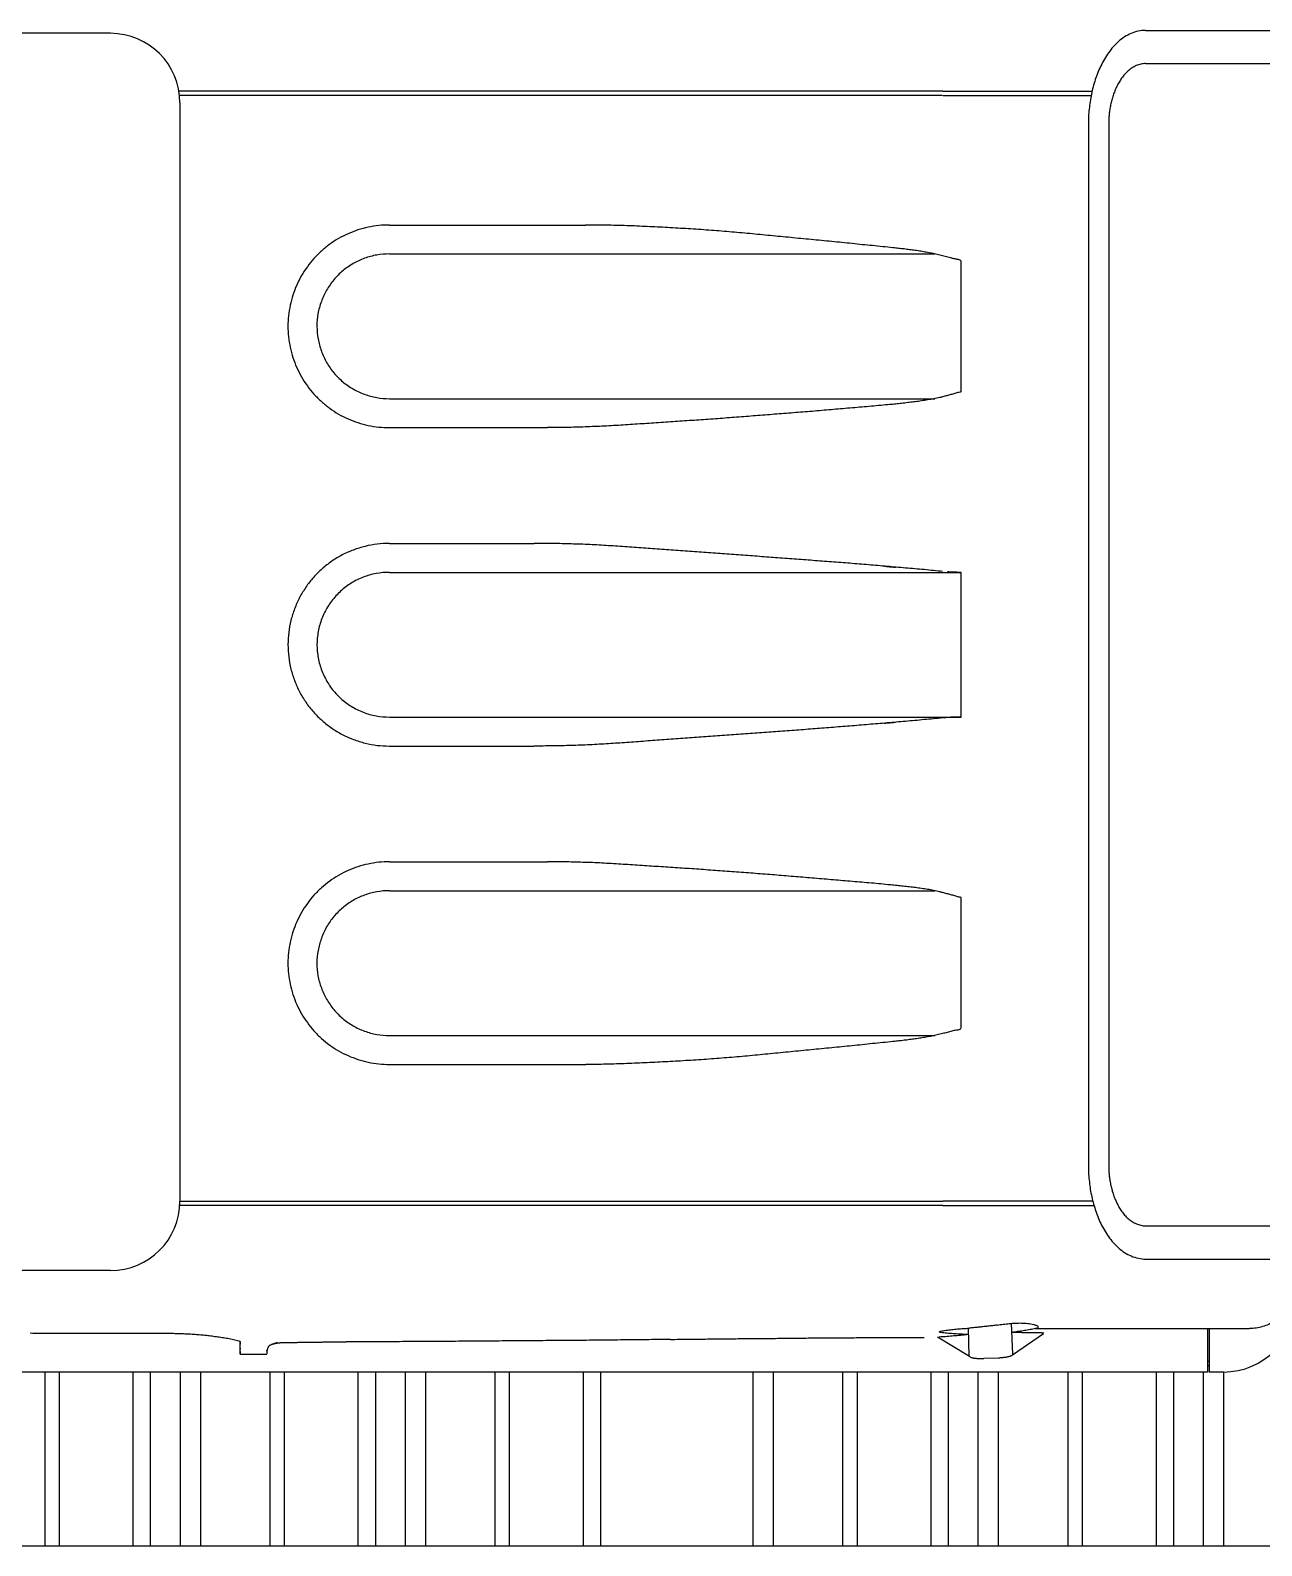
# Model space of a CAD drawing. Extents: x -121210 to 57230, y 84783 to 157800.
# Drawn here: x -101124 to -100210, y 145737 to 146862 of the extents above; entities that cross this region are included whole.
import ezdxf

# ---------------------------------------------------------------- set-up
doc = ezdxf.new("R2010")
doc.units = 0
doc.header["$MEASUREMENT"] = 0
doc.layers.get('0').update_dxf_attribs({"linetype": 'CONTINUOUS'})

# ---------------------------------------------------------------- blocks, each defined once
blk = doc.blocks.new('A$C09AE4EDA')
for p, q in [((4245, 1123.4), (3761.4, 1123.4)), ((5013.6, 1125.6), (5110.3, 1125.6)), ((5013.6, 1100.9), (5110.3, 1100.9)), ((4296.6, 1071.8), (4296.6, 255.9)), ((4971.1, 1055.8), (4971.1, 282.8)), ((4986.2, 1055.8), (4986.2, 282.8)), ((4868.8, 956.6), (4862.9, 958.2)), ((5013.6, 237.6), (5110.3, 237.6)), ((4245, 204.3), (3761.4, 204.3)), ((5013.6, 212.9), (5110.3, 212.9)), ((4882.7, 141), (4882, 161.5)), ((4914.9, 142.2), (4914.1, 165.2)), ((4914.7, 141.7), (4937.8, 157.7)), ((5059.6, 161.3), (5059.6, 129)), ((5060.7, 161.3), (5060.7, 129)), ((4882.9, 140.6), (4859, 154.8)), ((4904.3, 139.4), (4893.5, 139)), ((5060.7, 136.8), (5059.6, 136.8)), ((5059.6, 129), (3528.7, 129)), ((4196.2, 129), (4196.2, 0)), ((4207, 129), (4207, 0)), ((4261.7, 129), (4261.7, 0)), ((4274.6, 129), (4274.6, 0)), ((4296.7, 129), (4296.7, 0)), ((4311.8, 129), (4311.8, 0)), ((4363.3, 129), (4363.3, 0)), ((4374.1, 129), (4374.1, 0)), ((4428.8, 129), (4428.8, 0)), ((4441.7, 129), (4441.7, 0)), ((4463.8, 129), (4463.8, 0)), ((4478.9, 129), (4478.9, 0)), ((4530.4, 129), (4530.4, 0)), ((4541.1, 129), (4541.1, 0)), ((4595.9, 129), (4595.9, 0)), ((4608.8, 129), (4608.8, 0)), ((4721.9, 129), (4721.9, 0)), ((4737, 129), (4737, 0)), ((4788.6, 129), (4788.6, 0)), ((4799.3, 129), (4799.3, 0)), ((4854.1, 129), (4854.1, 0)), ((4867, 129), (4867, 0)), ((4889.1, 129), (4889.1, 0)), ((4904.2, 129), (4904.2, 0)), ((4955.8, 129), (4955.8, 0)), ((4966.5, 129), (4966.5, 0)), ((5021.3, 129), (5021.3, 0)), ((5034.2, 129), (5034.2, 0)), ((5056.3, 129), (5056.3, 0)), ((5060.7, 133.5), (5059.6, 133.5)), ((5071.4, 129), (5060.7, 129)), ((5071.4, 129), (5071.4, 0)), ((3128.1, 0), (6207.8, 0))]:
    blk.add_line(p, q)
for points in [[(5013.6, 1125.6, 0.053287), (5008.1, 1125.1, 0.049096), (5002.8, 1123.3, 0.042751), (4997.9, 1120.7, 0.036254), (4993.5, 1117.3, 0.03048), (4989.5, 1113.3, 0.025969), (4986.1, 1109, 0.022385), (4983, 1104.3, 0.019671), (4980.4, 1099.3, 0.017609), (4978.1, 1094.2, 0.015989), (4976.2, 1089, 0.014783), (4974.6, 1083.6, 0.013855), (4973.3, 1078.1, 0.013169), (4972.4, 1072.6, 0.012684), (4971.7, 1067.1, 0.012373), (4971.2, 1061.5, 0.012221), (4971.1, 1055.9)], [(5013.6, 1100.9, 0.053285), (5010.1, 1100.5, 0.048978), (5006.6, 1099.4, 0.042768), (5003.5, 1097.7, 0.036178), (5000.6, 1095.5, 0.030508), (4998.1, 1093, 0.025991), (4995.8, 1090.2, 0.022333), (4993.9, 1087.1, 0.019692), (4992.2, 1084, 0.017625), (4990.7, 1080.6, 0.015999), (4989.5, 1077.3, 0.014793), (4988.4, 1073.8, 0.013862), (4987.6, 1070.3, 0.013174), (4987, 1066.7, 0.012687), (4986.5, 1063.1, 0.012375), (4986.3, 1059.5, 0.012269), (4986.2, 1055.9)], [(4863, 1080.4, 0.000707), (4849.5, 1080.4, 0.000707), (4836, 1080.4, 0.000707), (4822.5, 1080.4, 0.000706), (4809, 1080.4, 0.000706), (4795.5, 1080.4, 0.000706), (4782, 1080.4, 0.000706), (4768.5, 1080.4, 0.000705), (4755, 1080.4, 0.000705), (4741.5, 1080.4, 0.000705), (4728, 1080.4, 0.000705), (4714.5, 1080.4, 0.000704), (4701, 1080.4, 0.000704), (4687.5, 1080.4, 0.000704), (4674, 1080.4, 0.000703), (4660.5, 1080.4, 0.000703), (4646.9, 1080.4, 0.000702), (4633.4, 1080.4, 0.000702), (4619.9, 1080.4, 0.000702), (4606.4, 1080.4, 0.000701), (4592.9, 1080.4, 0.000701), (4579.4, 1080.4, 0.000701), (4565.9, 1080.4, 0.0007), (4552.4, 1080.4, 0.0007), (4538.9, 1080.4, 0.000699), (4525.4, 1080.4, 0.000699), (4511.9, 1080.4, 0.000698), (4498.4, 1080.4, 0.000698), (4484.9, 1080.4, 0.000697), (4471.4, 1080.4, 0.000697), (4457.9, 1080.4, 0.000696), (4444.4, 1080.4, 0.000696), (4430.9, 1080.4, 0.000695), (4417.4, 1080.4, 0.000695), (4403.9, 1080.4, 0.000694), (4390.4, 1080.4, 0.000694), (4376.9, 1080.4, 0.000693), (4363.4, 1080.4, 0.000692), (4349.9, 1080.4, 0.000692), (4336.4, 1080.4, 0.000691), (4322.9, 1080.4, 0.000691), (4309.4, 1080.4, 0.00069), (4295.9, 1080.4)], [(4862.9, 1077.2, 0.000707), (4849.4, 1077.2, 0.000707), (4835.9, 1077.2, 0.000706), (4822.4, 1077.2, 0.000706), (4809, 1077.2, 0.000706), (4795.5, 1077.2, 0.000706), (4782, 1077.2, 0.000705), (4768.5, 1077.2, 0.000705), (4755, 1077.2, 0.000705), (4741.5, 1077.2, 0.000705), (4728, 1077.2, 0.000704), (4714.5, 1077.2, 0.000704), (4701, 1077.2, 0.000704), (4687.5, 1077.2, 0.000703), (4674.1, 1077.2, 0.000703), (4660.6, 1077.2, 0.000703), (4647.1, 1077.2, 0.000702), (4633.6, 1077.2, 0.000702), (4620.1, 1077.2, 0.000702), (4606.6, 1077.2, 0.000701), (4593.1, 1077.2, 0.000701), (4579.6, 1077.2, 0.0007), (4566.1, 1077.2, 0.0007), (4552.6, 1077.2, 0.000699), (4539.1, 1077.2, 0.000699), (4525.7, 1077.2, 0.000699), (4512.2, 1077.2, 0.000698), (4498.7, 1077.2, 0.000698), (4485.2, 1077.2, 0.000697), (4471.7, 1077.2, 0.000697), (4458.2, 1077.2, 0.000696), (4444.7, 1077.2, 0.000696), (4431.2, 1077.2, 0.000695), (4417.7, 1077.2, 0.000694), (4404.2, 1077.2, 0.000694), (4390.8, 1077.2, 0.000693), (4377.3, 1077.2, 0.000693), (4363.8, 1077.2, 0.000692), (4350.3, 1077.2, 0.000692), (4336.8, 1077.2, 0.000691), (4323.3, 1077.2, 0.00069), (4309.8, 1077.2, 0.00069), (4296.3, 1077.2)], [(4863, 1080.4, -0.000415), (4870.9, 1080.4, -0.000415), (4878.8, 1080.4, -0.000415), (4886.7, 1080.4, -0.000415), (4894.7, 1080.4, -0.000415), (4902.6, 1080.4, -0.000415), (4910.5, 1080.4, -0.000415), (4918.4, 1080.4, -0.000415), (4926.3, 1080.4, -0.000415), (4934.2, 1080.4, -0.000415), (4942.2, 1080.4, -0.000415), (4950.1, 1080.4, -0.000415), (4958, 1080.4, -0.000415), (4965.9, 1080.4, -0.000415), (4973.8, 1080.4)], [(4863.2, 1077.2, -0.000412), (4871, 1077.2, -0.000412), (4878.9, 1077.2, -0.000412), (4886.7, 1077.2, -0.000412), (4894.6, 1077.2, -0.000412), (4902.4, 1077.2, -0.000412), (4910.3, 1077.2, -0.000412), (4918.2, 1077.2, -0.000412), (4926, 1077.2, -0.000412), (4933.9, 1077.2, -0.000412), (4941.7, 1077.2, -0.000412), (4949.6, 1077.2, -0.000412), (4957.4, 1077.2, -0.000412), (4965.3, 1077.2, -0.000412), (4973.1, 1077.2)], [(4452.1, 981, 0.026153), (4444.2, 980.6, 0.026317), (4436.4, 979.4, 0.026315), (4428.8, 977.4, 0.02595), (4421.5, 974.5, 0.026255), (4414.4, 971, 0.026224), (4407.8, 966.7, 0.025983), (4401.7, 961.7, 0.026076), (4396.1, 956.1, 0.026382), (4391.2, 950, 0.026182), (4386.9, 943.4, 0.02616), (4383.3, 936.4, 0.026356), (4380.5, 929, 0.026166), (4378.5, 921.4, 0.025948), (4377.2, 913.6, 0.026253), (4376.8, 905.8, 0.026504), (4377.2, 897.9, 0.025857), (4378.5, 890.2, 0.025965), (4380.5, 882.5, 0.026193), (4383.3, 875.2, 0.026374), (4386.9, 868.2, 0.026132), (4391.2, 861.5, 0.02639), (4396.1, 855.4, 0.026059), (4401.7, 849.9, 0.026), (4407.8, 844.9, 0.026244), (4414.4, 840.6, 0.026234), (4421.5, 837, 0.025962), (4428.8, 834.2, 0.026366), (4436.4, 832.2, 0.026261), (4444.2, 830.9, 0.026167), (4452.1, 830.5)], [(4452.1, 981, -0.000853), (4468.3, 981, -0.000854), (4484.5, 981, -0.000854), (4500.7, 981, -0.000855), (4516.9, 981, -0.000856), (4533.1, 981, -0.000857), (4549.3, 981, -0.000857), (4565.5, 981, -0.000858), (4581.7, 981, -0.000858), (4597.9, 981)], [(4826, 964.1, 0.000324), (4818.4, 964.9, 0.000197), (4810.8, 965.7, 0.000277), (4803.3, 966.4, 0.000268), (4795.7, 967.2, 0.000207), (4788.1, 968, 0.000188), (4780.5, 968.7, 0.000205), (4772.9, 969.5, 0.000248), (4765.3, 970.2, -0.000227), (4757.7, 970.9, -0.000096), (4750.1, 971.7, 0.000403), (4742.5, 972.4, 0.000259), (4734.9, 973.1, 0.000362), (4727.3, 973.9, 0.000547), (4719.7, 974.6, 0.001116), (4712.1, 975.3, 0.001127), (4704.5, 975.9, 0.001028), (4696.9, 976.6, 0.001461), (4689.3, 977.1, 0.001547), (4681.7, 977.7, 0.001204), (4674, 978.2, 0.000906), (4666.4, 978.6, 0.001331), (4658.8, 979.1, 0.001091), (4651.2, 979.5, 0.000852), (4643.6, 979.8, 0.000806), (4635.9, 980.2, 0.001376), (4628.3, 980.5, 0.001966), (4620.7, 980.7, 0.002517), (4613.1, 980.9, 0.002502), (4605.4, 981, 0.001631), (4597.8, 981)], [(4452.1, 959.5, 0.043524), (4442.7, 958.7, 0.043893), (4433.7, 956.3, 0.043526), (4425.2, 952.3, 0.043578), (4417.5, 947, 0.043559), (4410.9, 940.3, 0.043562), (4405.5, 932.7, 0.043714), (4401.6, 924.2, 0.043253), (4399.1, 915.1, 0.043687), (4398.3, 905.8, 0.044239), (4399.2, 896.5, 0.042286), (4401.6, 887.4, 0.044208), (4405.5, 878.9, 0.043582), (4410.9, 871.2, 0.043507), (4417.5, 864.6, 0.043609), (4425.2, 859.2, 0.043506), (4433.7, 855.3, 0.043915), (4442.7, 852.8, 0.043607), (4452.1, 852)], [(4452.1, 959.5, -0.000738), (4466, 959.5, -0.000739), (4480, 959.5, -0.00074), (4494, 959.5, -0.00074), (4507.9, 959.5, -0.000741), (4521.9, 959.5, -0.000741), (4535.8, 959.5, -0.000742), (4549.8, 959.5, -0.000742), (4563.8, 959.5, -0.000743), (4577.7, 959.5, -0.000743), (4591.7, 959.5, -0.000744), (4605.7, 959.5, -0.000744), (4619.6, 959.5, -0.000745), (4633.6, 959.5, -0.000745), (4647.6, 959.5, -0.000745), (4661.5, 959.5, -0.000746), (4675.5, 959.5, -0.000746), (4689.4, 959.5, -0.000747), (4703.4, 959.5, -0.000747), (4717.4, 959.5, -0.000747), (4731.3, 959.5, -0.000748), (4745.3, 959.5, -0.000748), (4759.3, 959.5, -0.000748), (4773.2, 959.5, -0.000749), (4787.2, 959.5, -0.000749), (4801.2, 959.5, -0.000749), (4815.1, 959.5, -0.00075), (4829.1, 959.5, -0.00075), (4843, 959.5, -0.00075), (4857, 959.5)], [(4862.9, 958.2, 0.004333), (4860.9, 958.7, 0.003766), (4858.9, 959.1, 0.002774), (4856.8, 959.6, 0.002807), (4854.8, 960, 0.00276), (4852.8, 960.4, 0.002374), (4850.7, 960.8, 0.002669), (4848.7, 961.1, 0.002203), (4846.6, 961.5, 0.002128), (4844.6, 961.8, 0.001841), (4842.5, 962.1, 0.001592), (4840.5, 962.4, 0.001332), (4838.4, 962.6, 0.00127), (4836.3, 962.9, 0.00011), (4834.3, 963.2, 0.00011), (4832.2, 963.4, 0.00011), (4830.1, 963.6, 0.00011), (4828.1, 963.9, 0.00011), (4826, 964.1)], [(4876.4, 954.5, 0.05433), (4875.6, 955, 0.039248), (4874.7, 955.3, 0.023628), (4873.7, 955.5, 0.009553), (4872.8, 955.7, 0.000053), (4871.8, 955.9, -0.017422), (4870.8, 956.1, 0.000051), (4869.8, 956.3, 0.000051), (4868.9, 956.6)], [(4876.6, 857.1, -0.000083), (4876.6, 889.6, -0.000081), (4876.6, 922, -0.00008), (4876.6, 954.5)], [(4876.6, 857.1, 0.000084), (4875, 856.7, 0.000084), (4873.5, 856.3, 0.000084), (4872, 855.8, 0.000084), (4870.5, 855.4, 0.000084), (4869, 855, 0.000084), (4867.5, 854.6, 0.000084), (4866, 854.2, 0.000083), (4864.5, 853.8, 0.000086), (4862.9, 853.4)], [(4452.1, 852, -0.000811), (4467.1, 852, -0.000812), (4482.1, 852, -0.000813), (4497.1, 852, -0.000813), (4512.1, 852, -0.000814), (4527.1, 852, -0.000815), (4542.1, 852, -0.000815), (4557, 852, -0.000816), (4572, 852, -0.000817), (4587, 852, -0.000817), (4602, 852, -0.000818), (4617, 852, -0.000818), (4632, 852, -0.000819), (4647, 852, -0.000819), (4662, 852, -0.00082), (4677, 852, -0.00082), (4692, 852, -0.000821), (4707, 852, -0.000821), (4722, 852, -0.000822), (4737, 852, -0.000822), (4752, 852, -0.000822), (4767, 852, -0.000823), (4782, 852, -0.000823), (4797, 852, -0.000824), (4812, 852, -0.000824), (4827, 852, -0.000824), (4842, 852, -0.000825), (4857, 852)], [(4822.2, 847.5, -0.000315), (4815.2, 846.9, -0.000419), (4808.2, 846.2, -0.000313), (4801.2, 845.6, -0.000224), (4794.1, 845, -0.000288), (4787.1, 844.4, -0.000353), (4780.1, 843.8, -0.000261), (4773.1, 843.2, -0.000176), (4766.1, 842.6, -0.000185), (4759.1, 842.1, -0.000116), (4752.1, 841.5, 0.000388), (4745, 840.9, -0.000191), (4738, 840.4, -0.00022), (4731, 839.8, -0.000277), (4724, 839.3, -0.0003), (4717, 838.7, -0.00031), (4709.9, 838.2, -0.000321), (4702.9, 837.7, -0.000341), (4695.9, 837.1, -0.000379), (4688.9, 836.6, -0.000345), (4681.9, 836.1, -0.000313), (4674.8, 835.7, -0.000304), (4667.8, 835.2, -0.000227), (4660.8, 834.7, -0.000112), (4653.8, 834.2, 0.000388), (4646.7, 833.8, 0.000199), (4639.7, 833.3, 0.000388), (4632.7, 832.9, -0.000749), (4625.7, 832.4, -0.001331), (4618.6, 832, -0.001876), (4611.6, 831.6, -0.002142), (4604.6, 831.3, -0.002119), (4597.5, 831, -0.002113), (4590.5, 830.8, -0.00211), (4583.5, 830.6, -0.002049), (4576.4, 830.6, -0.001789), (4569.4, 830.5)], [(4862.9, 853.4, -0.00674), (4860.7, 852.8, -0.005489), (4858.5, 852.3, -0.004398), (4856.2, 851.9, -0.003535), (4854, 851.5, -0.002651), (4851.7, 851.1, -0.002536), (4849.5, 850.7, -0.002826), (4847.2, 850.4, -0.001988), (4844.9, 850, -0.00178), (4842.7, 849.7, -0.001566), (4840.4, 849.4, -0.001438), (4838.1, 849.2, -0.001286), (4835.8, 848.9, -0.001114), (4833.6, 848.6, -0.001038), (4831.3, 848.4, -0.001066), (4829, 848.1, 0.000126), (4826.7, 847.9, 0.000126), (4824.5, 847.7, 0.000126), (4822.2, 847.5)], [(4452.1, 830.5, -0.000797), (4466.7, 830.5, -0.000798), (4481.4, 830.5, -0.000798), (4496.1, 830.5, -0.000799), (4510.7, 830.5, -0.0008), (4525.4, 830.5, -0.0008), (4540.1, 830.5, -0.000801), (4554.7, 830.5, -0.000801), (4569.4, 830.5)], [(4452.1, 744.5, 0.030164), (4443, 744, 0.030296), (4434.1, 742.3, 0.03014), (4425.4, 739.6, 0.030057), (4417.1, 735.9, 0.030435), (4409.3, 731.2, 0.030056), (4402.2, 725.6, 0.030087), (4395.7, 719.2, 0.030317), (4390.1, 712, 0.030378), (4385.4, 704.2, 0.030202), (4381.7, 695.9, 0.030167), (4379, 687.3, 0.029787), (4377.4, 678.3, 0.030465), (4376.8, 669.3, 0.0305), (4377.4, 660.2, 0.02979), (4379, 651.2, 0.030224), (4381.7, 642.6, 0.030207), (4385.4, 634.3, 0.03033), (4390.1, 626.5, 0.030349), (4395.7, 619.3, 0.030074), (4402.2, 612.9, 0.030073), (4409.3, 607.3, 0.030463), (4417.1, 602.6, 0.030036), (4425.4, 598.9, 0.030174), (4434.1, 596.2, 0.030281), (4443, 594.5, 0.030117), (4452.1, 594)], [(4452.1, 744.5, -0.000744), (4465.5, 744.5, -0.000744), (4478.9, 744.5, -0.000745), (4492.4, 744.5, -0.000745), (4505.8, 744.5, -0.000746), (4519.2, 744.5, -0.000747), (4532.7, 744.5, -0.000747), (4546.1, 744.5, -0.000748), (4559.5, 744.5)], [(4862.9, 723.7, 0.000409), (4856, 724.3, 0.00043), (4849.2, 725, 0.000342), (4842.3, 725.6, 0.000437), (4835.4, 726.2, 0.000261), (4828.5, 726.8, 0.000435), (4821.6, 727.4, 0.00042), (4814.7, 728, 0.000241), (4807.8, 728.6, 0.000387), (4800.9, 729.1, 0.000497), (4794.1, 729.7, 0.00031), (4787.2, 730.2, 0.000123), (4780.3, 730.8, 0.000386), (4773.4, 731.3, 0.000377), (4766.5, 731.8, 0.000179), (4759.6, 732.4, 0.000386), (4752.7, 732.9, 0.00027), (4745.8, 733.4, 0.000245), (4738.9, 733.9, 0.000385), (4732, 734.4, -0.000128), (4725.1, 734.9, 0.000453), (4718.2, 735.4, 0.000217), (4711.3, 735.9, 0.000385), (4704.4, 736.4, -0.000168), (4697.6, 736.9, 0.000194), (4690.7, 737.4, 0.000156), (4683.8, 737.9, 0.000384), (4676.9, 738.4, 0.000384), (4670, 738.9, 0.000384), (4663.1, 739.4, 0.000384), (4656.2, 739.9, -0.000209), (4649.3, 740.4, -0.000379), (4642.4, 740.9, -0.000221), (4635.5, 741.4, 0.000295), (4628.6, 741.9, 0.000917), (4621.7, 742.4, 0.001535), (4614.8, 742.8, 0.002126), (4607.9, 743.3, 0.002131), (4601, 743.6, 0.00216), (4594.1, 743.9, 0.002189), (4587.2, 744.1, 0.002083), (4580.3, 744.3, 0.001855), (4573.4, 744.4, 0.001649), (4566.5, 744.5, 0.001447), (4559.6, 744.5)], [(4452.1, 723, 0.04607), (4442.2, 722.1, 0.046367), (4432.7, 719.4, 0.046336), (4423.8, 715, 0.045843), (4415.9, 709, 0.046595), (4409.2, 701.6, 0.046782), (4404, 693.2, 0.045606), (4400.4, 683.9, 0.045185), (4398.6, 674.2, 0.048264), (4398.6, 664.3, 0.045195), (4400.4, 654.6, 0.045638), (4404, 645.3, 0.046805), (4409.2, 636.8, 0.046501), (4415.9, 629.5, 0.045891), (4423.8, 623.5, 0.046354), (4432.7, 619.1, 0.046363), (4442.2, 616.4, 0.046042), (4452.1, 615.5)], [(4452.1, 723, -0.000874), (4467.8, 723, -0.000875), (4483.5, 723, -0.000876), (4499.2, 723, -0.000877), (4515, 723, -0.000878), (4530.7, 723, -0.000878), (4546.4, 723, -0.000879), (4562.1, 723, -0.00088), (4577.8, 723, -0.000881), (4593.6, 723, -0.000881), (4609.3, 723, -0.000882), (4625, 723, -0.000883), (4640.7, 723, -0.000883), (4656.4, 723, -0.000884), (4672.2, 723, -0.000885), (4687.9, 723, -0.000885), (4703.6, 723, -0.000886), (4719.3, 723, -0.000886), (4735.1, 723, -0.000887), (4750.8, 723, -0.000887), (4766.5, 723, -0.000888), (4782.2, 723, -0.000888), (4797.9, 723, -0.000888), (4813.7, 723, -0.000889), (4829.4, 723, -0.000889), (4845.1, 723, -0.00089), (4860.8, 723, -0.00089), (4876.6, 723)], [(4819.8, 727.6, -0.000023), (4820.2, 727.5, -0.000023), (4820.6, 727.5, -0.000023), (4821, 727.5, -0.000023), (4821.4, 727.4, -0.000023), (4821.8, 727.4, -0.000023), (4822.2, 727.3, -0.000023), (4822.6, 727.3, -0.000023), (4823, 727.3, -0.000023), (4823.4, 727.2, -0.000023), (4823.8, 727.2, -0.000023), (4824.2, 727.2, -0.000023), (4824.6, 727.1, -0.000023), (4825, 727.1, -0.000023), (4825.4, 727.1, -0.000023), (4825.8, 727, -0.000023), (4826.2, 727, -0.000023), (4826.6, 726.9, -0.000023), (4827.1, 726.9, -0.000023), (4827.5, 726.9, -0.000021), (4827.8, 726.8)], [(4876.6, 723, -0.00366), (4874.5, 723, -0.003568), (4872.5, 723.1, -0.003516), (4870.5, 723.1, -0.003465), (4868.5, 723.2, -0.003416), (4866.5, 723.4)], [(4876.6, 615.5, -0.000102), (4876.6, 651.3, -0.0001), (4876.6, 687.2, -0.000098), (4876.6, 723)], [(4452.1, 615.5, -0.000895), (4467.8, 615.5, -0.000896), (4483.5, 615.5, -0.000897), (4499.2, 615.5, -0.000898), (4515, 615.5, -0.000899), (4530.7, 615.5, -0.0009), (4546.4, 615.5, -0.000901), (4562.1, 615.5, -0.000901), (4577.8, 615.5, -0.000902), (4593.6, 615.5, -0.000903), (4609.3, 615.5, -0.000904), (4625, 615.5, -0.000904), (4640.7, 615.5, -0.000905), (4656.4, 615.5, -0.000906), (4672.2, 615.5, -0.000906), (4687.9, 615.5, -0.000907), (4703.6, 615.5, -0.000907), (4719.3, 615.5, -0.000908), (4735.1, 615.5, -0.000909), (4750.8, 615.5, -0.000909), (4766.5, 615.5, -0.00091), (4782.2, 615.5, -0.00091), (4797.9, 615.5, -0.000911), (4813.7, 615.5, -0.000911), (4829.4, 615.5, -0.000911), (4845.1, 615.5, -0.000912), (4860.8, 615.5, -0.000912), (4876.6, 615.5)], [(4862.9, 614.9, -0.00045), (4856, 614.2, -0.000393), (4849.1, 613.6, -0.000422), (4842.3, 612.9, -0.000433), (4835.4, 612.3, -0.000259), (4828.5, 611.7, -0.000525), (4821.6, 611.1, -0.000399), (4814.7, 610.5, -0.000246), (4807.8, 610, -0.000119), (4800.9, 609.4, -0.000485), (4794, 608.8, -0.000308), (4787.1, 608.3, -0.000131), (4780.2, 607.7, -0.000146), (4773.3, 607.2, -0.000377), (4766.4, 606.7, -0.000178), (4759.5, 606.1, 0.000402), (4752.7, 605.6, -0.000197), (4745.8, 605.1, -0.000276), (4738.9, 604.6, 0.000402), (4732, 604.1, 0.000128), (4725.1, 603.6, -0.000429), (4718.2, 603.1, -0.000213), (4711.3, 602.6, 0.000402), (4704.4, 602.1, 0.000164), (4697.5, 601.6, -0.000141), (4690.6, 601.1, -0.000159), (4683.7, 600.6, 0.000402), (4676.8, 600.1, 0.000402), (4669.9, 599.6, -0.000196), (4663, 599.1, 0.000402), (4656.1, 598.6, 0.000211), (4649.2, 598.1, 0.000384), (4642.3, 597.6, 0.000253), (4635.4, 597.1, -0.000303), (4628.5, 596.6, -0.000928), (4621.6, 596.1, -0.001546), (4614.7, 595.7, -0.002044), (4607.8, 595.3, -0.002122), (4600.9, 594.9, -0.002168), (4594, 594.6, -0.002215), (4587.1, 594.4, -0.002013), (4580.2, 594.2, -0.00185), (4573.3, 594.1, -0.001635), (4566.4, 594, -0.00142), (4559.5, 594)], [(4819.8, 611, -0.000024), (4820.2, 611, -0.000024), (4820.6, 611, -0.000024), (4821, 611.1, -0.000024), (4821.4, 611.1, -0.000024), (4821.8, 611.1, -0.000024), (4822.2, 611.2, -0.000024), (4822.6, 611.2, -0.000024), (4823, 611.2, -0.000024), (4823.4, 611.3, -0.000024), (4823.8, 611.3, -0.000024), (4824.2, 611.4, -0.000024), (4824.6, 611.4, -0.000024), (4825, 611.4, -0.000024), (4825.4, 611.5, -0.000024), (4825.8, 611.5, -0.000024), (4826.2, 611.5, -0.000024), (4826.6, 611.6, -0.000024), (4827, 611.6, -0.000024), (4827.4, 611.7, -0.000024), (4827.8, 611.7)], [(4876.6, 615.5, 0.004953), (4873.8, 615.5, 0.004814), (4871.1, 615.4, 0.004707), (4868.4, 615.3, 0.004605), (4865.6, 615.1, 0.004105), (4862.9, 614.9)], [(4451.9, 594, -0.000769), (4465.3, 594, -0.00077), (4478.8, 594, -0.00077), (4492.2, 594, -0.000771), (4505.6, 594, -0.000772), (4519.1, 594, -0.000772), (4532.5, 594, -0.000773), (4546, 594, -0.000774), (4559.4, 594)], [(4452.1, 508, 0.026153), (4444.2, 507.6, 0.026183), (4436.4, 506.3, 0.026358), (4428.8, 504.3, 0.025961), (4421.5, 501.5, 0.026268), (4414.4, 497.9, 0.026337), (4407.8, 493.6, 0.025986), (4401.7, 488.7, 0.026074), (4396.1, 483.1, 0.026393), (4391.2, 477, 0.026125), (4386.9, 470.4, 0.026364), (4383.3, 463.3, 0.02618), (4380.5, 456, 0.025923), (4378.5, 448.4, 0.025864), (4377.2, 440.6, 0.026563), (4376.8, 432.7, 0.026297), (4377.2, 424.9, 0.025957), (4378.5, 417.1, 0.026199), (4380.5, 409.5, 0.026336), (4383.3, 402.1, 0.026097), (4386.9, 395.1, 0.026152), (4391.2, 388.5, 0.02636), (4396.1, 382.4, 0.026054), (4401.7, 376.8, 0.026003), (4407.8, 371.9, 0.026387), (4414.4, 367.6, 0.02626), (4421.5, 364, 0.025955), (4428.8, 361.2, 0.026376), (4436.4, 359.1, 0.026259), (4444.2, 357.9, 0.026187), (4452.1, 357.5)], [(4452.1, 508, -0.000856), (4466.7, 508, -0.000856), (4481.4, 508, -0.000857), (4496.1, 508, -0.000858), (4510.7, 508, -0.000859), (4525.4, 508, -0.00086), (4540.1, 508, -0.00086), (4554.7, 508, -0.000861), (4569.4, 508)], [(4822.2, 491, 0.000316), (4815.2, 491.7, 0.000387), (4808.2, 492.3, 0.000423), (4801.2, 492.9, 0.000223), (4794.1, 493.5, 0.00029), (4787.1, 494.1, 0.000357), (4780.1, 494.7, 0.000191), (4773.1, 495.3, 0.000177), (4766.1, 495.9, 0.000187), (4759.1, 496.5, 0.000207), (4752.1, 497, 0.000414), (4745, 497.6, 0.000175), (4738, 498.2, 0.000222), (4731, 498.7, 0.000245), (4724, 499.3, 0.000297), (4717, 499.8, 0.000307), (4709.9, 500.3, 0.000316), (4702.9, 500.9, 0.000373), (4695.9, 501.4, 0.00039), (4688.9, 501.9, 0.000343), (4681.9, 502.4, 0.000292), (4674.8, 502.9, 0.000321), (4667.8, 503.3, 0.000234), (4660.8, 503.8, 0.000111), (4653.8, 504.3, 0.000412), (4646.7, 504.7, -0.00019), (4639.7, 505.2, 0.000106), (4632.7, 505.7, 0.000725), (4625.7, 506.1, 0.001316), (4618.6, 506.6, 0.001892), (4611.6, 506.9, 0.002142), (4604.6, 507.3, 0.002122), (4597.5, 507.5, 0.002109), (4590.5, 507.7, 0.002111), (4583.5, 507.9, 0.002049), (4576.4, 508, 0.001789), (4569.4, 508)], [(4452.1, 486.5, 0.043514), (4442.7, 485.7, 0.0439), (4433.7, 483.2, 0.043525), (4425.2, 479.3, 0.043585), (4417.5, 473.9, 0.043552), (4410.9, 467.3, 0.043562), (4405.5, 459.6, 0.044235), (4401.6, 451.1, 0.042285), (4399.2, 442.1, 0.044213), (4398.3, 432.7, 0.043643), (4399.1, 423.4, 0.043304), (4401.6, 414.3, 0.043719), (4405.5, 405.9, 0.043581), (4410.9, 398.2, 0.043499), (4417.5, 391.6, 0.043617), (4425.2, 386.2, 0.043518), (4433.7, 382.2, 0.0439), (4442.7, 379.8, 0.043553), (4452.1, 379)], [(4452.1, 486.5, -0.000879), (4467.1, 486.5, -0.00088), (4482.1, 486.5, -0.000881), (4497.1, 486.5, -0.000882), (4512.1, 486.5, -0.000883), (4527.1, 486.5, -0.000884), (4542.1, 486.5, -0.000885), (4557, 486.5, -0.000885), (4572, 486.5, -0.000886), (4587, 486.5, -0.000887), (4602, 486.5, -0.000888), (4617, 486.5, -0.000888), (4632, 486.5, -0.000889), (4647, 486.5, -0.00089), (4662, 486.5, -0.00089), (4677, 486.5, -0.000891), (4692, 486.5, -0.000892), (4707, 486.5, -0.000892), (4722, 486.5, -0.000893), (4737, 486.5, -0.000893), (4752, 486.5, -0.000894), (4767, 486.5, -0.000894), (4782, 486.5, -0.000895), (4797, 486.5, -0.000895), (4812, 486.5, -0.000896), (4827, 486.5, -0.000896), (4842, 486.5, -0.000896), (4857, 486.5)], [(4862.9, 485.1, 0.006713), (4860.7, 485.7, 0.005496), (4858.5, 486.2, 0.003979), (4856.2, 486.6, 0.003538), (4854, 487.1, 0.002741), (4851.7, 487.5, 0.002529), (4849.5, 487.8, 0.002421), (4847.2, 488.2, 0.002026), (4844.9, 488.5, 0.001771), (4842.7, 488.8, 0.00154), (4840.4, 489.1, 0.001436), (4838.1, 489.4, 0.001297), (4835.8, 489.6, 0.001102), (4833.6, 489.9, 0.001042), (4831.3, 490.1, 0.001058), (4829, 490.4, 0.000135), (4826.7, 490.6, 0.000135), (4824.5, 490.8, 0.000135), (4822.2, 491)], [(4876.6, 481.4, 0.000089), (4875, 481.8, 0.000089), (4873.5, 482.3, 0.000089), (4872, 482.7, 0.000089), (4870.5, 483.1, 0.000089), (4869, 483.5, 0.000089), (4867.5, 483.9, 0.000089), (4866, 484.3, 0.000088), (4864.5, 484.7, 0.000091), (4862.9, 485.1)], [(4876.6, 384.3, -0.000103), (4876.6, 416.7, -0.000101), (4876.6, 449.1, -0.000099), (4876.6, 481.5)], [(4876.4, 384, -0.090198), (4874.9, 383.2, -0.037226), (4873.2, 382.9, 0.006243), (4871.4, 382.6, 0.024408), (4869.7, 382.2, 0.000106), (4868, 381.7, 0.000106), (4866.3, 381.3, 0.000106), (4864.6, 380.8, 0.000106), (4862.9, 380.4)], [(4452.1, 379, -0.000839), (4466, 379, -0.00084), (4480, 379, -0.000841), (4494, 379, -0.000842), (4507.9, 379, -0.000843), (4521.9, 379, -0.000843), (4535.8, 379, -0.000844), (4549.8, 379, -0.000845), (4563.8, 379, -0.000846), (4577.7, 379, -0.000846), (4591.7, 379, -0.000847), (4605.7, 379, -0.000848), (4619.6, 379, -0.000848), (4633.6, 379, -0.000849), (4647.6, 379, -0.00085), (4661.5, 379, -0.00085), (4675.5, 379, -0.000851), (4689.4, 379, -0.000852), (4703.4, 379, -0.000852), (4717.4, 379, -0.000853), (4731.3, 379, -0.000853), (4745.3, 379, -0.000854), (4759.3, 379, -0.000854), (4773.2, 379, -0.000855), (4787.2, 379, -0.000855), (4801.1, 379, -0.000855), (4815.1, 379, -0.000856), (4829.1, 379, -0.000856), (4843, 379, -0.000856), (4857, 379)], [(4826, 374.4, -0.000303), (4818.4, 373.7, -0.000299), (4810.8, 372.9, -0.000241), (4803.2, 372.1, -0.000272), (4795.7, 371.3, -0.000209), (4788.1, 370.6, -0.000192), (4780.5, 369.8, -0.000189), (4772.9, 369.1, -0.000262), (4765.3, 368.3, 0.000228), (4757.7, 367.6, 0.000111), (4750.1, 366.9, 0.000469), (4742.5, 366.1, -0.000277), (4734.9, 365.4, -0.000353), (4727.3, 364.6, -0.000495), (4719.7, 363.9, -0.001151), (4712.1, 363.2, -0.001123), (4704.5, 362.6, -0.001026), (4696.9, 362, -0.001454), (4689.3, 361.4, -0.001554), (4681.7, 360.8, -0.001208), (4674.1, 360.4, -0.000943), (4666.4, 359.9, -0.001328), (4658.8, 359.5, -0.001092), (4651.2, 359.1, -0.000856), (4643.6, 358.7, -0.000952), (4636, 358.4, -0.001378), (4628.3, 358.1, -0.001957), (4620.7, 357.8, -0.002534), (4613.1, 357.6, -0.002506), (4605.4, 357.5, -0.001628), (4597.9, 357.5)], [(4862.9, 380.4, -0.004328), (4860.9, 379.9, -0.003759), (4858.9, 379.4, -0.003155), (4856.8, 378.9, -0.00282), (4854.8, 378.5, -0.002654), (4852.8, 378.1, -0.002442), (4850.7, 377.8, -0.002506), (4848.7, 377.4, -0.002362), (4846.6, 377.1, -0.002127), (4844.6, 376.7, -0.001841), (4842.5, 376.4, -0.001538), (4840.5, 376.2, -0.001397), (4838.4, 375.9, -0.001289), (4836.3, 375.6, 0.000128), (4834.3, 375.4, 0.000128), (4832.2, 375.1, 0.000128), (4830.1, 374.9, 0.000128), (4828.1, 374.7, 0.000127), (4826, 374.4)], [(4452.1, 357.5, -0.000979), (4468.3, 357.5, -0.00098), (4484.5, 357.5, -0.000981), (4500.7, 357.5, -0.000982), (4516.9, 357.5, -0.000983), (4533.1, 357.5, -0.000984), (4549.3, 357.5, -0.000985), (4565.5, 357.5, -0.000986), (4581.7, 357.5, -0.000987), (4597.9, 357.5)], [(4971.1, 282.8, 0.012206), (4971.2, 277.2, 0.012356), (4971.7, 271.6, 0.012665), (4972.3, 266, 0.01315), (4973.3, 260.5, 0.013837), (4974.6, 255.1, 0.014766), (4976.2, 249.7, 0.015997), (4978.1, 244.4, 0.01761), (4980.3, 239.3, 0.019717), (4983, 234.3, 0.02247), (4986, 229.6, 0.026057), (4989.5, 225.2, 0.030677), (4993.5, 221.2, 0.036427), (4997.9, 217.8, 0.043032), (5002.9, 215.2, 0.049402), (5008.2, 213.5, 0.053384), (5013.7, 212.9)], [(4986.2, 282.8, 0.012206), (4986.2, 279.1, 0.012356), (4986.5, 275.5, 0.012665), (4987, 271.9, 0.013149), (4987.6, 268.4, 0.013836), (4988.4, 264.9, 0.014766), (4989.4, 261.4, 0.015997), (4990.7, 258, 0.01761), (4992.1, 254.7, 0.019717), (4993.8, 251.5, 0.02247), (4995.8, 248.4, 0.026058), (4998, 245.6, 0.030677), (5000.6, 243, 0.036427), (5003.5, 240.8, 0.043032), (5006.7, 239.1, 0.049403), (5010.1, 238, 0.053384), (5013.7, 237.6)], [(4296.6, 255.9, -0.000823), (4310.1, 255.9, -0.000824), (4323.6, 255.9, -0.000825), (4337, 255.9, -0.000826), (4350.5, 255.9, -0.000827), (4364, 255.9, -0.000828), (4377.5, 255.9, -0.000829), (4391, 255.9, -0.00083), (4404.5, 255.9, -0.000831), (4417.9, 255.9, -0.000832), (4431.4, 255.9, -0.000833), (4444.9, 255.9, -0.000834), (4458.4, 255.9, -0.000835), (4471.9, 255.9, -0.000836), (4485.4, 255.9, -0.000837), (4498.8, 255.9, -0.000838), (4512.3, 255.9, -0.000838), (4525.8, 255.9, -0.000839), (4539.3, 255.9, -0.00084), (4552.8, 255.9, -0.000841), (4566.3, 255.9, -0.000841), (4579.7, 255.9, -0.000842), (4593.2, 255.9, -0.000843), (4606.7, 255.9, -0.000844), (4620.2, 255.9, -0.000844), (4633.7, 255.9, -0.000845), (4647.2, 255.9, -0.000846), (4660.6, 255.9, -0.000846), (4674.1, 255.9, -0.000847), (4687.6, 255.9, -0.000847), (4701.1, 255.9, -0.000848), (4714.6, 255.9, -0.000849), (4728.1, 255.9, -0.000849), (4741.5, 255.9, -0.00085), (4755, 255.9, -0.00085), (4768.5, 255.9, -0.000851), (4782, 255.9, -0.000851), (4795.5, 255.9, -0.000851), (4809, 255.9, -0.000852), (4822.5, 255.9, -0.000852), (4835.9, 255.9, -0.000853), (4849.4, 255.9, -0.000854), (4862.9, 255.9)], [(4863, 252.7, 0.000854), (4849.5, 252.7, 0.000853), (4836, 252.7, 0.000853), (4822.5, 252.7, 0.000853), (4809, 252.7, 0.00085), (4795.6, 252.7, 0.000852), (4782.1, 252.7, 0.000851), (4768.6, 252.7, 0.000851), (4755.1, 252.7, 0.00085), (4741.7, 252.7, 0.00085), (4728.2, 252.7, 0.000849), (4714.7, 252.7, 0.000849), (4701.2, 252.7, 0.000848), (4687.7, 252.7, 0.000848), (4674.2, 252.7, 0.000847), (4660.7, 252.7, 0.000846), (4647.3, 252.7, 0.000846), (4633.8, 252.7, 0.000845), (4620.3, 252.7, 0.000844), (4606.8, 252.7, 0.000844), (4593.3, 252.7, 0.000843), (4579.8, 252.7, 0.000842), (4566.3, 252.7, 0.000841), (4552.9, 252.7, 0.000841), (4539.4, 252.7, 0.00084), (4525.9, 252.7, 0.000839), (4512.4, 252.7, 0.000838), (4498.9, 252.7, 0.000837), (4485.4, 252.7, 0.000837), (4471.9, 252.7, 0.000836), (4458.5, 252.7, 0.000835), (4445, 252.7, 0.000834), (4431.5, 252.7, 0.000833), (4418, 252.7, 0.000832), (4404.5, 252.7, 0.000831), (4391, 252.7, 0.00083), (4377.5, 252.7, 0.000829), (4364.1, 252.7, 0.000828), (4350.6, 252.7, 0.000827), (4337.1, 252.7, 0.000826), (4323.6, 252.7, 0.000825), (4310.1, 252.7, 0.000824), (4296.6, 252.7)], [(4863, 252.7, -0.000508), (4871, 252.7, -0.000508), (4879, 252.7, -0.000508), (4887, 252.7, -0.000508), (4895.1, 252.7, -0.000508), (4903.1, 252.7, -0.000508), (4911.1, 252.7, -0.000508), (4919.1, 252.7, -0.000509), (4927.1, 252.7, -0.000509), (4935.2, 252.7, -0.000509), (4943.2, 252.7, -0.000509), (4951.2, 252.7, -0.000509), (4959.2, 252.7, -0.000509), (4967.2, 252.7, -0.000509), (4975.2, 252.7)], [(4974.4, 255.9, 0.000504), (4966.4, 255.9, 0.000504), (4958.5, 255.9, 0.000504), (4950.5, 255.9, 0.000504), (4942.6, 255.9, 0.000504), (4934.6, 255.9, 0.000504), (4926.7, 255.9, 0.000504), (4918.7, 255.9, 0.000504), (4910.8, 255.9, 0.000504), (4902.8, 255.9, 0.000503), (4894.9, 255.9, 0.000503), (4886.9, 255.9, 0.000503), (4879, 255.9, 0.000503), (4871, 255.9, 0.000502), (4863.1, 255.9)], [(5125.1, 195.7, -0.035625), (5124.7, 190.8, -0.035841), (5123.7, 186, -0.035544), (5122, 181.4, -0.035969), (5119.6, 177.1, -0.035495), (5116.7, 173.1, -0.035933), (5113.2, 169.7, -0.035499), (5109.3, 166.7, -0.035954), (5105, 164.4, -0.035557), (5100.4, 162.7, -0.035785), (5095.6, 161.6, -0.035705), (5090.7, 161.3)], [(4185.5, 158, -0.000444), (4192.7, 157.9, -0.000445), (4200, 157.9, -0.000445), (4207.2, 157.9, -0.000446), (4214.4, 157.9, -0.000446), (4221.6, 157.9, -0.000446), (4228.8, 157.9, -0.000447), (4236, 157.9, -0.000447), (4243.2, 157.8, -0.000447), (4250.4, 157.8, -0.000448), (4257.6, 157.8, -0.000448), (4264.8, 157.8, -0.000449), (4272, 157.8, -0.000449), (4279.2, 157.8, -0.000449), (4286.4, 157.8)], [(4286.4, 157.8, -0.001911), (4288.5, 157.8, -0.001854), (4290.7, 157.8, -0.001798), (4292.8, 157.7, -0.001783), (4294.9, 157.7, -0.001814), (4297.1, 157.6, -0.001756), (4299.2, 157.5, -0.001893), (4301.4, 157.4, -0.001852), (4303.5, 157.3, -0.001834), (4305.6, 157.2, -0.001815), (4307.8, 157, -0.00185), (4309.9, 156.8, -0.001896), (4312, 156.7, -0.002013), (4314.1, 156.5, -0.001917), (4316.3, 156.3, -0.002032), (4318.4, 156, -0.002109), (4320.5, 155.8, -0.002179), (4322.6, 155.5, -0.002331), (4324.7, 155.2, -0.002712), (4326.9, 154.9, -0.002763), (4329, 154.6, -0.002982), (4331.1, 154.2, -0.003672), (4333.2, 153.9, -0.004608), (4335.3, 153.4, -0.006971), (4337.4, 153, -0.012839), (4339.4, 152.4, -0.12589), (4341.3, 151.6)], [(4861.6, 158.5, -1.867262), (4861.2, 159.3, 0.004961), (4863.3, 159.7, -0.007662), (4865.4, 160, -0.004372), (4867.5, 160.3, -0.003376), (4869.7, 160.5, -0.002465), (4871.8, 160.8, -0.001754), (4874, 161, -0.001671), (4876.1, 161.1, -0.001514), (4878.2, 161.3, -0.001356), (4880.4, 161.4, -0.001496), (4882.5, 161.6)], [(4861.6, 158.6, 0.004536), (4863.8, 158.3, 0.003825), (4866.1, 158, 0.003229), (4868.4, 157.8, 0.002675), (4870.7, 157.7, 0.00234), (4873, 157.5, 0.002021), (4875.3, 157.4, 0.001569), (4877.6, 157.3, 0.001512), (4879.8, 157.1, 0.001229), (4882.1, 157.1)], [(4892.7, 162.6, 0.003072), (4889.3, 162.2, -0.002439), (4885.9, 161.9, -0.007725), (4882.5, 161.6)], [(4903.4, 163.9, -0.003297), (4899.8, 163.4, -0.003363), (4896.3, 163, -0.003409), (4892.7, 162.6)], [(4903.4, 163.9, -0.002312), (4905.7, 164.2, -0.002889), (4907.9, 164.5, -0.003481), (4910.2, 164.8, -0.00437), (4912.4, 165, -0.005181), (4914.7, 165.2, -0.006202), (4917, 165.3, -0.007239), (4919.3, 165.4, -0.00825), (4921.5, 165.4, -0.010646), (4923.8, 165.3, -0.013331), (4926.1, 165.1, -0.016082), (4928.3, 164.8, -0.02598), (4930.5, 164.3, -0.051828), (4932.7, 163.5, -0.513253), (4933.6, 161.8)], [(4932.9, 161.6, -0.003663), (4930.9, 161.1, -0.003406), (4928.8, 160.7, -0.003106), (4926.8, 160.3, -0.002719), (4924.7, 159.9, -0.002655), (4922.6, 159.6, -0.002343), (4920.6, 159.3, -0.00217), (4918.5, 159, -0.001997), (4916.4, 158.7, -0.001814), (4914.4, 158.4)], [(4936.5, 158, 0.00018), (4933.7, 158, 0.00018), (4931, 158.1, 0.00018), (4928.2, 158.1, 0.00018), (4925.4, 158.2, 0.00018), (4922.7, 158.2, -0.000753), (4919.9, 158.3, -0.001138), (4917.1, 158.3, -0.001733), (4914.4, 158.4)], [(4931.6, 161.3, -0.000939), (4946.1, 161.3, -0.000939), (4960.5, 161.3, -0.00094), (4975, 161.3, -0.00094), (4989.5, 161.3, -0.00094), (5003.9, 161.3, -0.00094), (5018.4, 161.3, -0.00094), (5032.8, 161.3, -0.00094), (5047.3, 161.3, -0.00094), (5061.8, 161.3, -0.00094), (5076.2, 161.3, -0.00094), (5090.7, 161.3)], [(4932.9, 161.6, -0.000022), (4933.3, 161.7, 0.050025), (4933.6, 161.8)], [(4936.5, 158, -0.000054), (4937.3, 158, -0.075106), (4938.1, 157.9)], [(4341.3, 151.6, 0.000002), (4341.3, 151.4, 0.000002), (4341.3, 151.2)], [(4341.3, 150.7, -0.000003), (4341.3, 150.9, -0.000003), (4341.3, 151.2)], [(4341.3, 150.6, 0.000002), (4341.3, 150.4, 0.000002), (4341.3, 150.3, 0.000001), (4341.3, 150.2, 0.000002), (4341.3, 150, 0.000002), (4341.3, 149.9, 0.000002), (4341.3, 149.7)], [(4341.3, 144.4, -0.000015), (4341.3, 145.6, -0.000015), (4341.3, 146.9, -0.000015), (4341.3, 148.1, -0.000015), (4341.3, 149.4, -0.000015), (4341.3, 150.6)], [(4341.3, 146.8, 0.000002), (4341.3, 146.7, 0.000002), (4341.3, 146.5, 0.000002), (4341.3, 146.4, 0.000002), (4341.3, 146.2, 0.000002), (4341.3, 146.1, 0.000001), (4341.3, 146, -0.000002), (4341.3, 146.2, -0.000002), (4341.3, 146.3, -0.000002), (4341.3, 146.5, -0.000002), (4341.3, 146.6, -0.000002), (4341.3, 146.8, -0.000002), (4341.3, 146.9, -0.000002), (4341.3, 147.1, -0.000002), (4341.3, 147.2, -0.000002), (4341.3, 147.4)], [(4341.3, 142.2, -0.000013), (4341.3, 143.3, -0.000013), (4341.3, 144.3, -0.000013), (4341.3, 145.4, -0.000013), (4341.3, 146.4, -0.000013), (4341.3, 147.4)], [(4341.3, 146.7, -0.000001), (4341.3, 146.8, -0.000001), (4341.3, 146.9, -0.000001), (4341.3, 147, -0.000002), (4341.3, 147.1, -0.000001), (4341.3, 147.2)], [(4362, 147.3, 0.000031), (4361.7, 146.4, 0.00003), (4361.4, 145.4, 0.00003), (4361.1, 144.5)], [(4368.7, 150.7, 0.000045), (4368, 150.5, 0.000045), (4367.3, 150.3, 0.000045), (4366.7, 150.1, 0.000045), (4366, 149.9, 0.000044), (4365.3, 149.7, 0.000044), (4364.7, 149.4, 0.012181), (4364.1, 149.1, 0.020255), (4363.4, 148.8, 0.02857), (4362.9, 148.4, 0.050545), (4362.3, 147.9, 0.101427), (4362, 147.3)], [(4365.6, 149.8, -0.000037), (4366.2, 150, -0.000038), (4366.8, 150.1, -0.000038), (4367.3, 150.3, -0.000038), (4367.9, 150.4, -0.000038), (4368.5, 150.5, -0.000038), (4369.1, 150.6, -0.000038), (4369.7, 150.6, -0.000038), (4370.3, 150.7, -0.000037), (4370.8, 150.7, -0.000038), (4371.4, 150.8, -0.000037), (4372, 150.8, -0.000036), (4372.6, 150.8)], [(4368.7, 150.7, -0.00153), (4371.5, 150.8, -0.000821), (4374.4, 150.9, -0.000833), (4377.3, 150.9, -0.000181), (4380.1, 151, -0.000181), (4383, 151, -0.00018), (4385.8, 151.1, -0.000181), (4388.7, 151.1, -0.000181), (4391.5, 151.1, -0.000181), (4394.4, 151.2, -0.000181), (4397.2, 151.2, -0.000182), (4400.1, 151.2, -0.000181), (4403, 151.3, -0.000181), (4405.8, 151.3, -0.000181), (4408.7, 151.3, -0.000181), (4411.6, 151.3, -0.000181), (4414.4, 151.3, -0.000181), (4417.3, 151.4, -0.000181), (4420.1, 151.4)], [(4660.8, 153.2, 0.000597), (4651.6, 153.1, -0.000066), (4642.3, 153, -0.000083), (4633.1, 152.9, -0.000072), (4623.8, 152.8, -0.000085), (4614.5, 152.7, -0.000072), (4605.3, 152.6, -0.000072), (4596, 152.5, 0.000594), (4586.8, 152.4, -0.00009), (4577.5, 152.4, -0.000075), (4568.3, 152.3, -0.000077), (4559, 152.2, -0.000076), (4549.7, 152.1, -0.000078), (4540.5, 152.1, -0.000079), (4531.2, 152, -0.000074), (4522, 151.9, -0.000079), (4512.7, 151.9, -0.000073), (4503.4, 151.8, 0.00059), (4494.2, 151.7, -0.000075), (4484.9, 151.7, -0.000094), (4475.7, 151.6, -0.000074), (4466.4, 151.6, 0.000069), (4457.2, 151.5, -0.000073), (4447.9, 151.5, 0.000588), (4438.6, 151.4, -0.000076), (4429.4, 151.4, -0.000062), (4420.1, 151.4)], [(4660.8, 153.2, -0.000418), (4667.3, 153.3, -0.000419), (4673.8, 153.4, -0.000419), (4680.3, 153.4, -0.000419), (4686.8, 153.5, -0.000419), (4693.3, 153.6, -0.000419), (4699.8, 153.6, -0.000419), (4706.3, 153.7, -0.000419), (4712.8, 153.8, -0.000419), (4719.2, 153.8, -0.00042), (4725.7, 153.9, -0.00042), (4732.2, 154, -0.00042), (4738.7, 154, -0.00042), (4745.2, 154.1, -0.00042), (4751.7, 154.2, -0.00042), (4758.2, 154.2, -0.00042), (4764.7, 154.3, -0.00042), (4771.2, 154.3, -0.00042), (4777.7, 154.4, -0.000157), (4784.2, 154.4, -0.000127), (4790.6, 154.5, -0.000421), (4797.1, 154.5, -0.000175), (4803.6, 154.6, -0.000212), (4810.1, 154.6, -0.000268), (4816.6, 154.6, -0.000333), (4823.1, 154.7, -0.00047), (4829.6, 154.7, -0.000647), (4836.1, 154.7, -0.001004), (4842.6, 154.7, -0.001885), (4849.1, 154.6)], [(4860.2, 155.2, 0.000872), (4862.7, 155.4, 0.000964), (4865.1, 155.5, 0.001071), (4867.5, 155.7, 0.001142), (4870, 155.9, 0.001236), (4872.4, 156.1, 0.001357), (4874.8, 156.3, 0.001529), (4877.3, 156.5, 0.00172), (4879.7, 156.8, 0.001908), (4882.1, 157.1)], [(4341.3, 144.5, -0.000002), (4341.3, 144.6, -0.000002), (4341.3, 144.8, -0.000001), (4341.3, 144.9, -0.000002), (4341.3, 145, -0.000002), (4341.3, 145.2, -0.000002), (4341.3, 145.3)], [(4341.3, 144.3, 0.000004), (4341.3, 144, 0.000004), (4341.3, 143.7, 0.000004), (4341.3, 143.3, 0.000004), (4341.3, 143, 0.000004), (4341.3, 142.6, 0.000004), (4341.3, 142.2)], [(4341.3, 143, 0.000001), (4341.3, 142.9, 0.000002), (4341.3, 142.8, 0.000001), (4341.3, 142.7, 0.000002), (4341.3, 142.5, 0.000001), (4341.3, 142.5)], [(4341.3, 142.2, -0.000415), (4347.9, 142.3, -0.000416), (4354.5, 142.3, -0.000416), (4361.1, 142.3)], [(4361.1, 144.5, -0.000004), (4361.2, 144.7, -0.000004), (4361.2, 144.8, -0.000004), (4361.2, 144.9, -0.000005), (4361.3, 145.1, -0.000005), (4361.3, 145.2, -0.000004), (4361.4, 145.4)], [(4361.1, 144.4, 0.000003), (4361.1, 144.2, 0.000003), (4361.1, 143.9, 0.000003), (4361.1, 143.7, 0.000003), (4361.1, 143.5, 0.000002), (4361.1, 143.3, 0.000003), (4361.1, 143.1, 0.000003), (4361.1, 142.8, 0.000003), (4361.1, 142.6, 0.000003), (4361.1, 142.4)], [(4882.7, 141, 0.232659), (4883.2, 140.3, 0.05258), (4884.1, 139.9, 0.024018), (4885, 139.6, 0.015657), (4885.9, 139.4, 0.011194), (4886.9, 139.3, 0.008672), (4887.8, 139.2, 0.00738), (4888.8, 139.1, 0.006122), (4889.7, 139, -0.000062), (4890.7, 139, -0.000062), (4891.6, 139, -0.000062), (4892.6, 139, -0.000062), (4893.5, 139)], [(4914.9, 142.2, -0.2338), (4914.4, 141.4, -0.05217), (4913.6, 140.9, -0.024039), (4912.7, 140.6, -0.015638), (4911.8, 140.3, -0.011157), (4910.9, 140.1, -0.008698), (4909.9, 139.9, -0.007342), (4909, 139.8, -0.006356), (4908.1, 139.7, -0.005811), (4907.1, 139.6, 0.000062), (4906.2, 139.5, 0.000062), (4905.2, 139.4, 0.000063), (4904.3, 139.4)]]:
    blk.add_lwpolyline(points, format="xyb")
for centre, radius, start, end in [((4245, 1071.8), 51.6, 0, 90), ((4245, 255.9), 51.6, 270, 0), ((5071.4, 182.8), 53.8, 270, 0)]:
    blk.add_arc(centre, radius, start, end)

msp = doc.modelspace()

# ---------------------------------------------------------------- block references
msp.add_blockref('A$C09AE4EDA', (-105309.8, 145736.6))

doc.saveas('drawing.dxf')
